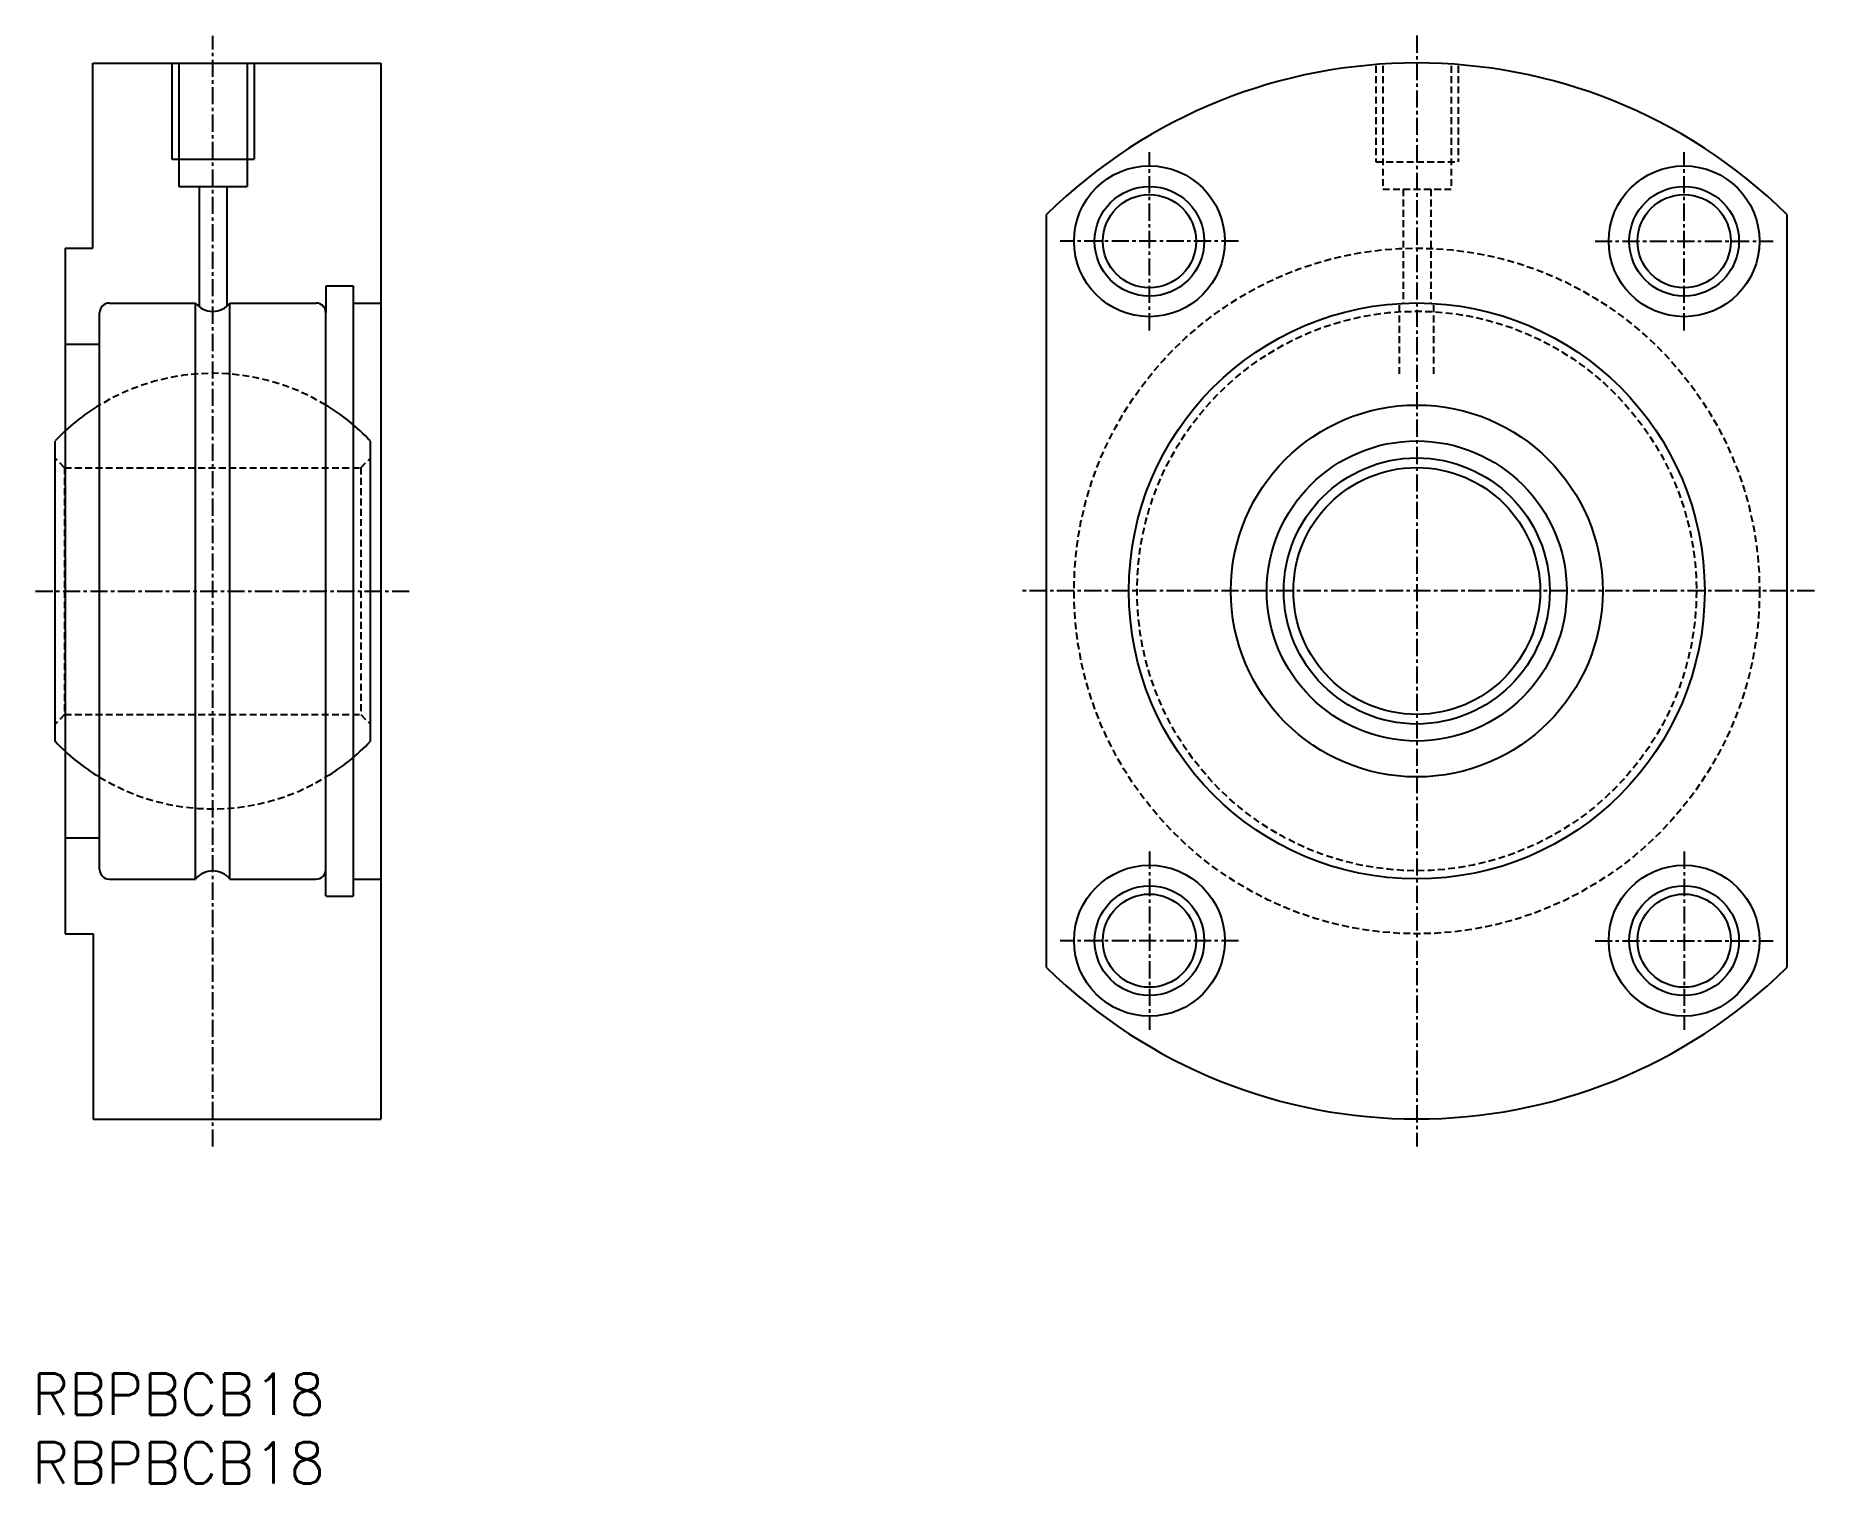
# Model space of a CAD drawing. Extents: x 88 to 217, y 37 to 143.
import ezdxf
from ezdxf.enums import TextEntityAlignment as Align

# ---------------------------------------------------------------- set-up
doc = ezdxf.new("R2010")
doc.units = 0
doc.linetypes.add('CENTER', pattern=[2, 1.25, -0.25, 0.25, -0.25])
doc.linetypes.add('DASHED', pattern=[0.75, 0.5, -0.25])
doc.layers.get('0').update_dxf_attribs({"linetype": 'CONTINUOUS'})
doc.layers.add('CENTER', color=1, linetype='CENTER')
doc.styles.get("Standard").update_dxf_attribs({"font": 'txt.shx', "bigfont": 'extfont.shx'})

msp = doc.modelspace()

# ---------------------------------------------------------------- linework, layer by layer
at = {"linetype": 'CONTINUOUS'}
for p, q in [((91.9, 127.36), (91.9, 140.86)), ((89.9, 127.36), (91.9, 127.36))]:
    msp.add_line(p, q, dxfattribs=at)
at = {"color": 7, "linetype": 'CONTINUOUS'}
for p, q in [((91.9, 140.86), (112.9, 140.86)), ((97.67, 140.86), (97.67, 133.86)), ((98.17, 140.86), (98.17, 131.86)), ((103.17, 140.86), (103.17, 131.86)), ((103.67, 140.86), (103.67, 133.86)), ((112.9, 140.86), (112.9, 63.86)), ((97.67, 133.86), (103.67, 133.86)), ((98.17, 131.86), (103.17, 131.86)), ((99.67, 131.86), (99.67, 123.09)), ((101.67, 131.86), (101.67, 123.12)), ((161.47, 74.92), (161.47, 129.81)), ((215.47, 129.81), (215.47, 74.92)), ((89.9, 127.36), (89.9, 77.36)), ((108.9, 124.61), (108.9, 122.66)), ((108.92, 124.61), (110.9, 124.61)), ((110.9, 124.61), (110.9, 80.11)), ((93.1, 123.36), (99.4, 123.36)), ((99.4, 81.36), (99.4, 123.36)), ((101.9, 123.36), (108.2, 123.36)), ((101.9, 81.36), (101.9, 123.36)), ((110.9, 123.36), (112.9, 123.36)), ((92.4, 82.06), (92.4, 122.66)), ((108.9, 82.06), (108.9, 122.66)), ((89.92, 120.36), (92.4, 120.36)), ((89.15, 91.41), (89.15, 113.3)), ((112.15, 91.41), (112.15, 113.3)), ((89.9, 84.36), (92.4, 84.36)), ((108.9, 80.11), (108.9, 82.06)), ((93.1, 81.36), (99.4, 81.36)), ((101.9, 81.36), (108.2, 81.36)), ((110.9, 81.36), (112.9, 81.36)), ((108.92, 80.11), (110.9, 80.11)), ((89.9, 77.36), (91.92, 77.36)), ((91.92, 77.36), (91.92, 63.86)), ((91.92, 63.86), (112.9, 63.86))]:
    msp.add_line(p, q, dxfattribs=at)
at = {"color": 3, "linetype": 'DASHED'}
for p, q in [((185.49, 140.66), (185.49, 133.66)), ((185.99, 140.66), (185.99, 131.66)), ((190.99, 140.66), (190.99, 131.66)), ((191.49, 140.66), (191.49, 133.66)), ((185.49, 133.66), (191.49, 133.66)), ((185.99, 131.66), (190.99, 131.66)), ((187.49, 131.66), (187.49, 123.34)), ((189.49, 131.66), (189.49, 123.34)), ((187.22, 118.2), (187.22, 123.33)), ((189.72, 118.2), (189.72, 123.33)), ((89.85, 111.36), (89.15, 112.06)), ((111.45, 111.36), (112.15, 112.06)), ((89.85, 111.36), (89.85, 93.36)), ((89.85, 111.36), (111.45, 111.36)), ((111.45, 111.36), (111.45, 93.36)), ((89.85, 93.36), (89.15, 92.66)), ((89.85, 93.36), (111.45, 93.36)), ((111.45, 93.36), (112.15, 92.66))]:
    msp.add_line(p, q, dxfattribs=at)
at = {"color": 7, "linetype": 'CONTINUOUS'}
for centre, radius in [((168.97, 127.87), 5.5), ((207.97, 127.87), 5.5), ((168.97, 127.87), 3.4), ((207.97, 127.87), 3.4), ((188.47, 102.37), 21), ((188.47, 102.37), 13.56), ((188.47, 102.37), 10.94), ((188.47, 102.37), 9.7), ((188.47, 102.37), 9), ((168.97, 76.87), 5.5), ((207.97, 76.87), 5.5), ((168.97, 76.87), 3.4), ((207.97, 76.87), 3.4)]:
    msp.add_circle(centre, radius, dxfattribs=at)
at = {"color": 3, "linetype": 'CONTINUOUS'}
for centre in [(168.97, 127.87), (207.97, 127.87), (168.97, 76.87), (207.97, 76.87)]:
    msp.add_circle(centre, 4, dxfattribs=at)
at = {"color": 3, "linetype": 'DASHED'}
for radius in [25, 20.4]:
    msp.add_circle((188.47, 102.37), radius, dxfattribs=at)
at = {"color": 7, "linetype": 'CONTINUOUS'}
for centre, radius, start, end in [((188.47, 102.37), 38.5, 45.4687, 134.5313), ((93.1, 122.66), 0.7, 90, 180), ((100.65, 124.36), 1.6, 218.718, 321.282), ((108.2, 122.66), 0.7, 0, 90), ((100.65, 102.36), 15.88, 121.3111, 136.4197), ((100.65, 102.36), 15.88, 43.5803, 58.6889), ((100.65, 102.36), 15.88, 223.5803, 238.6889), ((100.65, 102.36), 15.88, 301.3111, 316.4197), ((93.1, 82.06), 0.7, 180, 270), ((100.65, 80.36), 1.6, 38.718, 141.282), ((108.2, 82.06), 0.7, 270, 0), ((188.47, 102.37), 38.5, 225.4687, 314.5313)]:
    msp.add_arc(centre, radius, start, end, dxfattribs=at)
at = {"color": 3, "linetype": 'DASHED'}
for start, end in [(58.6889, 121.3111), (238.6889, 301.3111)]:
    msp.add_arc((100.65, 102.36), 15.88, start, end, dxfattribs=at)
at = {"layer": 'CENTER', "color": 1, "linetype": 'CENTER'}
for p, q in [((100.65, 61.86), (100.65, 142.86)), ((188.47, 142.87), (188.47, 61.87)), ((168.97, 121.37), (168.97, 134.37)), ((207.97, 121.37), (207.97, 134.37)), ((175.47, 127.87), (162.47, 127.87)), ((201.47, 127.87), (214.47, 127.87)), ((87.73, 102.36), (115.15, 102.36)), ((217.47, 102.37), (159.47, 102.37)), ((168.97, 83.37), (168.97, 70.37)), ((207.97, 83.37), (207.97, 70.37)), ((175.47, 76.87), (162.47, 76.87)), ((201.47, 76.87), (214.47, 76.87))]:
    msp.add_line(p, q, dxfattribs=at)

# ---------------------------------------------------------------- texts
at = {"color": 7, "linetype": 'CONTINUOUS'}
for p in [(87.47, 43.8), (87.47, 38.8)]:
    msp.add_text('RBPBCB18', height=3, dxfattribs=at).set_placement(p, align=Align.MIDDLE_LEFT)

doc.saveas('drawing.dxf')
